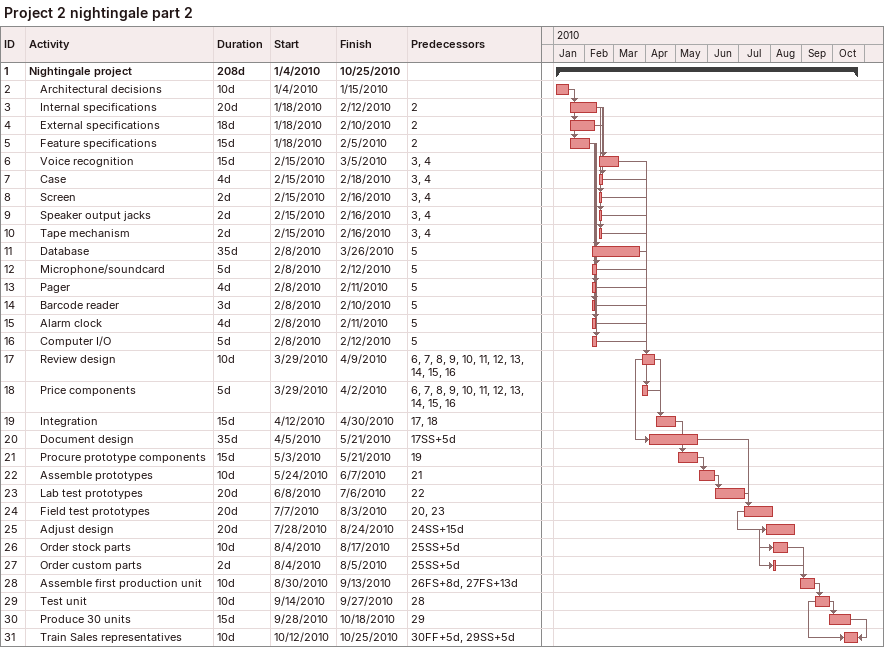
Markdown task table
Project 2 nightingale part 2

| ID | Level | Task | Duration | Start | Finish | Predecessors |
|---|---|---|---|---|---|---|
| 1 | 1 | **Nightingale project** | 208d | 2010-01-04 | 2010-10-25 |  |
| 2 | 2 | Architectural decisions | 10d | 2010-01-04 | 2010-01-15 |  |
| 3 | 2 | Internal specifications | 20d | 2010-01-18 | 2010-02-12 | 2 |
| 4 | 2 | External specifications | 18d | 2010-01-18 | 2010-02-10 | 2 |
| 5 | 2 | Feature specifications | 15d | 2010-01-18 | 2010-02-05 | 2 |
| 6 | 2 | Voice recognition | 15d | 2010-02-15 | 2010-03-05 | 3, 4 |
| 7 | 2 | Case | 4d | 2010-02-15 | 2010-02-18 | 3, 4 |
| 8 | 2 | Screen | 2d | 2010-02-15 | 2010-02-16 | 3, 4 |
| 9 | 2 | Speaker output jacks | 2d | 2010-02-15 | 2010-02-16 | 3, 4 |
| 10 | 2 | Tape mechanism | 2d | 2010-02-15 | 2010-02-16 | 3, 4 |
| 11 | 2 | Database | 35d | 2010-02-08 | 2010-03-26 | 5 |
| 12 | 2 | Microphone/soundcard | 5d | 2010-02-08 | 2010-02-12 | 5 |
| 13 | 2 | Pager | 4d | 2010-02-08 | 2010-02-11 | 5 |
| 14 | 2 | Barcode reader | 3d | 2010-02-08 | 2010-02-10 | 5 |
| 15 | 2 | Alarm clock | 4d | 2010-02-08 | 2010-02-11 | 5 |
| 16 | 2 | Computer I/O | 5d | 2010-02-08 | 2010-02-12 | 5 |
| 17 | 2 | Review design | 10d | 2010-03-29 | 2010-04-09 | 6, 7, 8, 9, 10, 11, 12, 13, 14, 15, 16 |
| 18 | 2 | Price components | 5d | 2010-03-29 | 2010-04-02 | 6, 7, 8, 9, 10, 11, 12, 13, 14, 15, 16 |
| 19 | 2 | Integration | 15d | 2010-04-12 | 2010-04-30 | 17, 18 |
| 20 | 2 | Document design | 35d | 2010-04-05 | 2010-05-21 | 17SS+5d |
| 21 | 2 | Procure prototype components | 15d | 2010-05-03 | 2010-05-21 | 19 |
| 22 | 2 | Assemble prototypes | 10d | 2010-05-24 | 2010-06-07 | 21 |
| 23 | 2 | Lab test prototypes | 20d | 2010-06-08 | 2010-07-06 | 22 |
| 24 | 2 | Field test prototypes | 20d | 2010-07-07 | 2010-08-03 | 20, 23 |
| 25 | 2 | Adjust design | 20d | 2010-07-28 | 2010-08-24 | 24SS+15d |
| 26 | 2 | Order stock parts | 10d | 2010-08-04 | 2010-08-17 | 25SS+5d |
| 27 | 2 | Order custom parts | 2d | 2010-08-04 | 2010-08-05 | 25SS+5d |
| 28 | 2 | Assemble first production unit | 10d | 2010-08-30 | 2010-09-13 | 26FS+8d, 27FS+13d |
| 29 | 2 | Test unit | 10d | 2010-09-14 | 2010-09-27 | 28 |
| 30 | 2 | Produce 30 units | 15d | 2010-09-28 | 2010-10-18 | 29 |
| 31 | 2 | Train Sales representatives | 10d | 2010-10-12 | 2010-10-25 | 30FF+5d, 29SS+5d |
